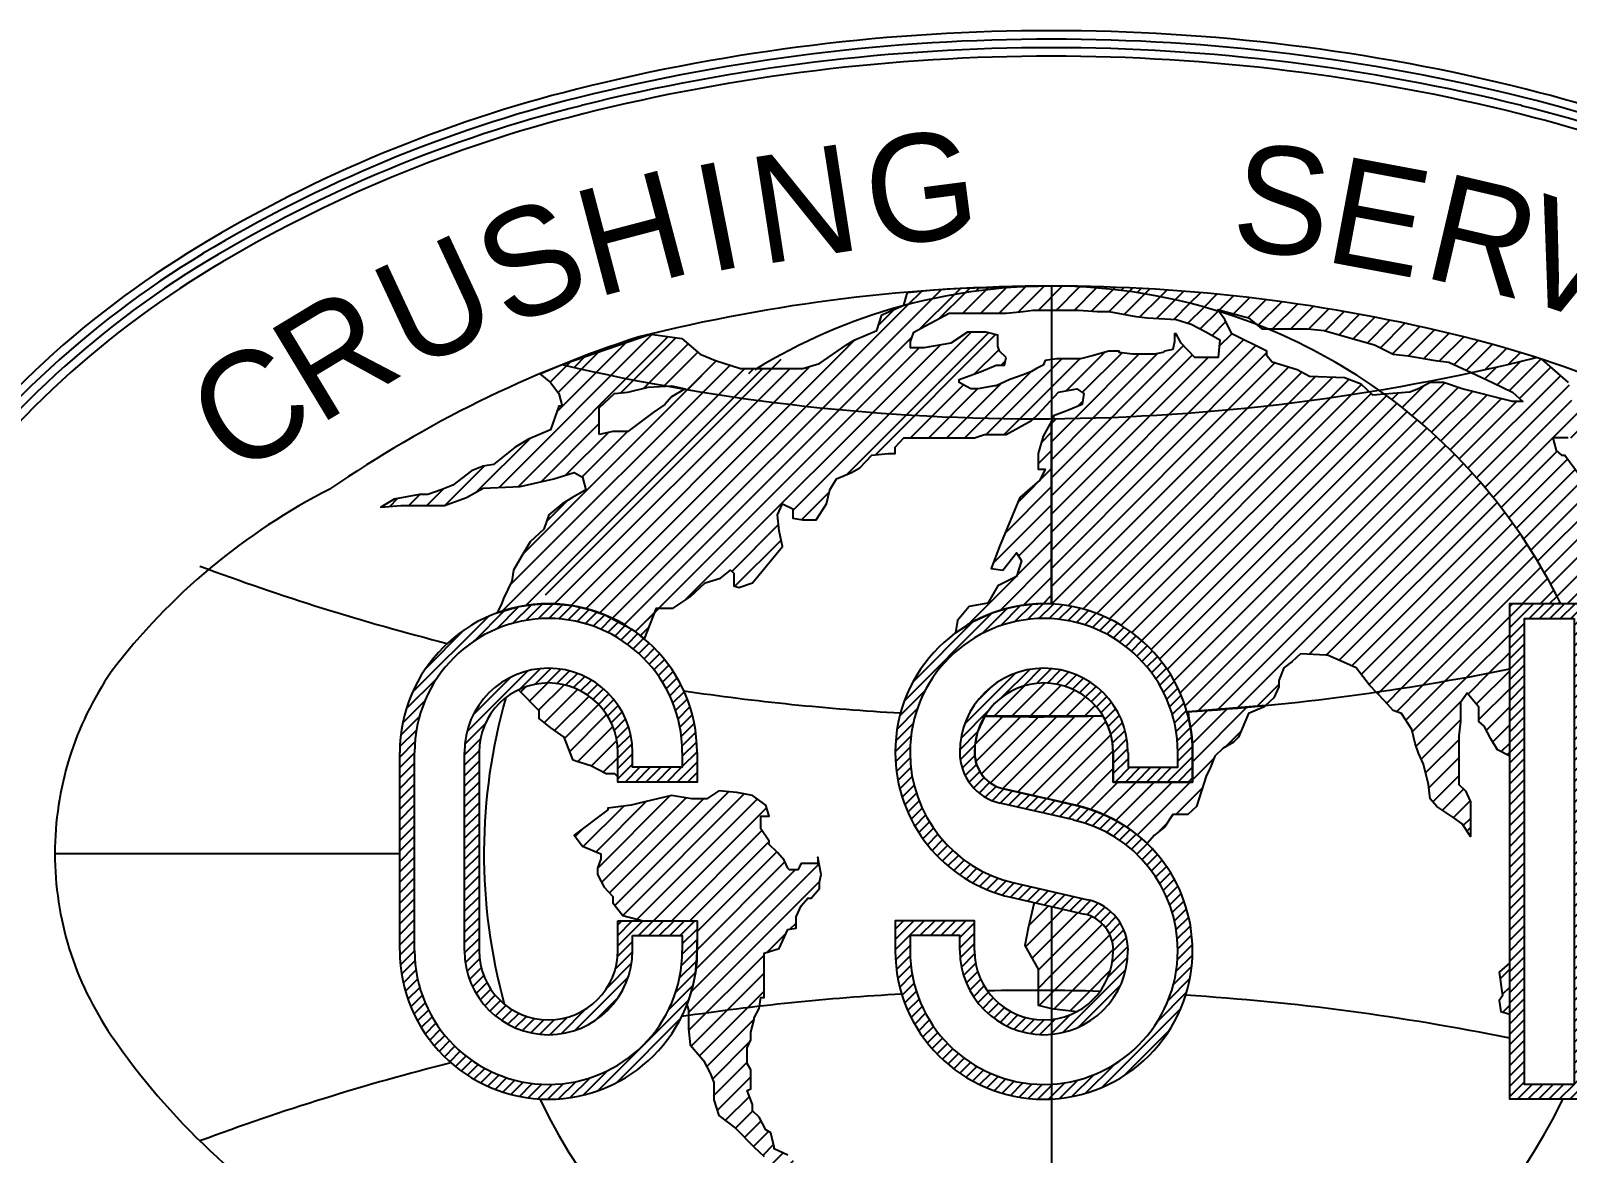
# Model space of a CAD drawing. Extents: x 0 to 841, y 0 to 594.
# Drawn here: x 403.33 to 429.04, y 34.13 to 52.91 of the extents above; entities that cross this region are included whole.
import ezdxf

# ---------------------------------------------------------------- set-up
doc = ezdxf.new("R2010")
doc.units = 0
doc.layers.add('Default', color=7, linetype='Continuous')

# ---------------------------------------------------------------- blocks, each defined once
blk = doc.blocks.new('_X13')
at = {"layer": 'Default'}
for p, q in [((407.829, -150.079), (408.374, -149.533)), ((407.842, -150.418), (408.729, -149.532)), ((407.952, -150.662), (409.084, -149.53)), ((408.128, -150.84), (409.439, -149.529)), ((408.371, -150.951), (409.794, -149.528)), ((408.657, -151.018), (410.149, -149.526)), ((412.038, -149.758), (412.38, -149.417)), ((412.073, -150.077), (412.764, -149.385)), ((412.079, -150.425), (413.149, -149.354)), ((408.945, -151.083), (410.387, -149.641)), ((412.72, -150.137), (413.023, -149.834)), ((409.233, -151.149), (410.484, -149.898)), ((409.521, -151.215), (410.527, -150.209)), ((412.079, -150.778), (412.498, -150.359)), ((409.809, -151.281), (410.529, -150.56)), ((410.085, -151.358), (410.62, -150.822)), ((410.341, -151.455), (410.974, -150.822)), ((410.577, -151.572), (411.328, -150.822)), ((410.797, -151.707), (411.681, -150.822)), ((411, -151.857), (412.035, -150.822)), ((411.754, -151.457), (412.269, -150.942)), ((411.432, -151.778), (411.571, -151.64))]:
    blk.add_line(p, q, dxfattribs=at)
blk = doc.blocks.new('_X12')
at = {"layer": 'Default'}
for p, q in [((408.877, -153.626), (409.262, -153.242)), ((409.318, -153.539), (409.55, -153.307)), ((409.318, -153.892), (409.838, -153.373)), ((409.318, -154.246), (410.111, -153.453)), ((408.815, -154.042), (409.318, -153.539)), ((409.318, -154.599), (410.319, -153.599)), ((408.943, -154.267), (409.318, -153.892)), ((409.374, -154.897), (410.463, -153.808)), ((409.063, -154.501), (409.318, -154.246)), ((409.723, -154.901), (410.529, -154.096)), ((409.063, -154.855), (409.318, -154.599)), ((410.07, -154.908), (410.471, -154.507)), ((409.081, -155.19), (409.318, -154.953)), ((409.318, -154.953), (409.374, -154.897)), ((409.371, -155.253), (409.723, -154.901)), ((409.687, -155.292), (410.07, -154.908))]:
    blk.add_line(p, q, dxfattribs=at)
blk = doc.blocks.new('_X11')
at = {"layer": 'Default'}
for p, q in [((398.947, -149.061), (399.05, -148.957)), ((399.121, -149.24), (399.476, -148.885)), ((399.295, -149.42), (399.794, -148.92)), ((399.405, -149.663), (400.058, -149.011)), ((399.606, -149.816), (400.281, -149.141)), ((399.802, -149.974), (400.469, -149.306)), ((399.899, -150.23), (400.625, -149.504)), ((400.061, -150.421), (400.746, -149.737)), ((400.329, -150.507), (400.824, -150.012)), ((400.561, -150.628), (400.843, -150.346)), ((400.834, -150.709), (400.843, -150.7))]:
    blk.add_line(p, q, dxfattribs=at)
blk = doc.blocks.new('_X10')
at = {"layer": 'Default'}
for p, q in [((400.785, -153.233), (403.007, -151.011)), ((400.942, -153.429), (403.316, -151.055)), ((400.17, -152.08), (400.959, -151.291)), ((400.418, -152.186), (401.401, -151.203)), ((400.449, -152.509), (401.863, -151.094)), ((400.53, -152.781), (402.18, -151.131)), ((400.679, -152.985), (402.516, -151.148)), ((401.222, -153.504), (403.57, -151.155)), ((401.544, -153.534), (403.753, -151.326)), ((400.011, -151.886), (400.193, -151.704)), ((401.898, -153.534), (403.662, -151.77)), ((402.252, -153.534), (403.802, -151.984)), ((402.391, -153.748), (403.955, -152.185)), ((402.273, -154.927), (404.781, -152.419)), ((402.368, -154.478), (404.311, -152.535)), ((402.388, -154.105), (404.112, -152.381)), ((404.418, -152.428), (404.435, -152.412)), ((402.224, -155.329), (404.793, -152.761)), ((403.755, -154.152), (404.134, -153.773)), ((404.21, -153.698), (404.328, -153.579)), ((402.228, -155.68), (403.704, -154.204)), ((402.279, -155.982), (403.704, -154.557)), ((402.442, -156.172), (403.704, -154.911)), ((402.584, -156.384), (403.506, -155.461)), ((402.693, -156.628), (403.428, -155.894)), ((402.717, -156.958), (403.375, -156.3)), ((402.785, -157.244), (403.441, -156.588)), ((402.944, -157.438), (403.416, -156.966)), ((403.146, -157.59), (403.48, -157.256)), ((403.321, -157.769), (403.644, -157.446)), ((403.495, -157.947), (403.79, -157.653)), ((403.677, -158.119), (403.889, -157.908)), ((403.87, -158.28), (404.078, -158.072)), ((404.048, -158.455), (404.281, -158.222))]:
    blk.add_line(p, q, dxfattribs=at)
blk = doc.blocks.new('_X8')
at = {"layer": 'Default'}
for p, q in [((418.089, -154.667), (418.278, -154.479)), ((418.133, -154.977), (418.278, -154.832)), ((418.143, -155.32), (418.278, -155.186))]:
    blk.add_line(p, q, dxfattribs=at)
blk = doc.blocks.new('_X6')
at = {"layer": 'Default'}
for p, q in [((418.033, -143.057), (418.488, -142.601)), ((418.273, -143.17), (418.888, -142.554)), ((417.461, -144.689), (419.269, -142.881)), ((417.551, -142.831), (417.573, -142.809)), ((417.792, -142.944), (418.027, -142.709)), ((418.47, -143.326), (419.08, -142.716)), ((415.974, -143.347), (416.104, -143.217)), ((416.174, -143.501), (416.591, -143.084)), ((416.37, -143.658), (417.008, -143.021)), ((416.562, -143.82), (417.272, -143.11)), ((416.75, -143.986), (417.549, -143.187)), ((416.934, -144.155), (417.832, -143.257)), ((417.629, -144.874), (419.449, -143.055)), ((417.114, -144.329), (418.115, -143.328)), ((417.289, -144.507), (418.413, -143.383)), ((417.793, -145.064), (419.496, -143.361)), ((417.953, -145.258), (419.692, -143.519)), ((419.472, -144.092), (420.027, -143.537)), ((419.826, -144.092), (420.255, -143.663)), ((420.168, -144.104), (420.503, -143.768)), ((420.404, -144.22), (420.74, -143.885)), ((418.109, -145.455), (419.208, -144.356)), ((420.64, -144.338), (420.771, -144.207)), ((418.26, -145.657), (419.41, -144.508)), ((418.408, -145.863), (419.56, -144.711)), ((418.551, -146.073), (419.684, -144.941)), ((418.691, -146.288), (419.831, -145.148)), ((418.825, -146.506), (419.961, -145.37)), ((418.956, -146.729), (420.011, -145.675)), ((419.082, -146.957), (420.011, -146.028)), ((419.204, -147.189), (420.19, -146.203)), ((419.411, -147.335), (420.362, -146.384)), ((419.764, -147.335), (420.438, -146.661)), ((419.828, -147.626), (420.438, -147.015)), ((419.828, -147.979), (420.438, -147.368)), ((420.287, -147.873), (420.407, -147.753)), ((419.912, -148.249), (420.011, -148.149))]:
    blk.add_line(p, q, dxfattribs=at)
blk = doc.blocks.new('_X5')
at = {"layer": 'Default'}
for p, q in [((409.125, -144.186), (409.318, -143.993)), ((409.063, -144.602), (409.318, -144.346)), ((408.663, -145.355), (409.318, -144.7)), ((408.414, -145.958), (409.318, -145.053)), ((408.183, -146.542), (409.318, -145.407)), ((408.675, -146.404), (409.318, -145.76)), ((408.638, -146.794), (409.318, -146.114)), ((408.317, -147.469), (409.318, -146.468)), ((407.671, -147.762), (408.622, -146.81)), ((408.775, -147.365), (409.318, -146.821)), ((409.157, -147.336), (409.318, -147.175))]:
    blk.add_line(p, q, dxfattribs=at)
blk = doc.blocks.new('_X3')
at = {"layer": 'Default'}
for p, q in [((124.3287, 10.5906), (124.4324, 10.6943)), ((124.4047, 10.6312), (124.4797, 10.7063)), ((124.4587, 10.6498), (124.5218, 10.7129)), ((124.5041, 10.6599), (124.5601, 10.7159)), ((124.5444, 10.6649), (124.5956, 10.716)), ((124.5812, 10.6663), (124.6288, 10.7139)), ((124.6151, 10.6649), (124.6601, 10.7098)), ((124.6469, 10.6613), (124.6897, 10.7041)), ((124.6767, 10.6558), (124.7179, 10.6969)), ((124.705, 10.6486), (124.7448, 10.6885)), ((127.8389, 10.7067), (127.8485, 10.7163)), ((127.8389, 10.6713), (127.8839, 10.7163)), ((127.8389, 10.6359), (127.9192, 10.7163)), ((127.9046, 10.6663), (127.9546, 10.7163)), ((127.9399, 10.6663), (127.9899, 10.7163)), ((127.9753, 10.6663), (128.0253, 10.7163)), ((128.0106, 10.6663), (128.0606, 10.7163)), ((128.046, 10.6663), (128.096, 10.7163)), ((128.0577, 10.6426), (128.1077, 10.6926)), ((124.1186, 10.4159), (124.3761, 10.6733)), ((124.1626, 10.4951), (124.2968, 10.6294)), ((124.7317, 10.6401), (124.7705, 10.6788)), ((124.7572, 10.6301), (124.795, 10.668)), ((124.7814, 10.619), (124.8185, 10.6561)), ((124.8045, 10.6067), (124.841, 10.6432)), ((124.8265, 10.5934), (124.8625, 10.6294)), ((127.8389, 10.6006), (127.8889, 10.6506)), ((128.0577, 10.6073), (128.1077, 10.6573)), ((124.8474, 10.5789), (124.8831, 10.6147)), ((124.8673, 10.5635), (124.9028, 10.599)), ((124.8863, 10.5471), (124.9217, 10.5825)), ((127.8389, 10.5652), (127.8889, 10.6152)), ((127.8389, 10.5299), (127.8889, 10.5799)), ((128.0577, 10.5719), (128.1077, 10.6219)), ((128.0577, 10.5365), (128.1077, 10.5865)), ((124.9042, 10.5297), (124.9396, 10.5651)), ((124.9212, 10.5114), (124.9567, 10.5468)), ((124.9373, 10.492), (124.9728, 10.5276)), ((127.8389, 10.4945), (127.8889, 10.5445)), ((128.0577, 10.5012), (128.1077, 10.5512)), ((124.3032, 10.2822), (124.5097, 10.4888)), ((124.483, 10.4267), (124.5525, 10.4962)), ((124.5348, 10.4432), (124.589, 10.4973)), ((124.5744, 10.4474), (124.6214, 10.4944)), ((124.6081, 10.4457), (124.6508, 10.4885)), ((124.6379, 10.4402), (124.6778, 10.4801)), ((124.9523, 10.4717), (124.9881, 10.5075)), ((124.9663, 10.4503), (125.0025, 10.4866)), ((127.8389, 10.4592), (127.8889, 10.5092)), ((127.8389, 10.4238), (127.8889, 10.4738)), ((128.0577, 10.4658), (128.1077, 10.5158)), ((128.0577, 10.4305), (128.1077, 10.4805)), ((124.0977, 10.3596), (124.2014, 10.4632)), ((124.3238, 10.3382), (124.4538, 10.4682)), ((124.6647, 10.4316), (124.7027, 10.4696)), ((124.689, 10.4205), (124.7257, 10.4573)), ((124.7111, 10.4073), (124.747, 10.4432)), ((124.7313, 10.3921), (124.7667, 10.4276)), ((124.9792, 10.4279), (125.0159, 10.4646)), ((124.991, 10.4044), (125.0284, 10.4418)), ((127.8389, 10.3885), (127.8889, 10.4385)), ((128.0577, 10.3951), (128.1077, 10.4451)), ((124.0857, 10.3122), (124.1608, 10.3873)), ((124.7495, 10.375), (124.7849, 10.4104)), ((124.7659, 10.356), (124.8015, 10.3916)), ((124.7803, 10.3351), (124.8165, 10.3712)), ((125.0017, 10.3797), (125.0399, 10.4178)), ((125.0111, 10.3537), (125.0502, 10.3929)), ((127.8389, 10.3531), (127.8889, 10.4031)), ((127.8389, 10.3177), (127.8889, 10.3677)), ((128.0577, 10.3598), (128.1077, 10.4098)), ((128.0577, 10.3244), (128.1077, 10.3744)), ((124.079, 10.2702), (124.1421, 10.3333)), ((124.7927, 10.3121), (124.8298, 10.3493)), ((124.8028, 10.2868), (124.8414, 10.3255)), ((125.0191, 10.3264), (125.0594, 10.3667)), ((125.0256, 10.2975), (125.0674, 10.3393)), ((127.8389, 10.2824), (127.8889, 10.3324)), ((128.0577, 10.2891), (128.1077, 10.3391)), ((124.0761, 10.2319), (124.132, 10.2878)), ((124.2958, 10.2395), (124.3653, 10.309)), ((124.8102, 10.2589), (124.8511, 10.2998)), ((124.8144, 10.2277), (124.8586, 10.2719)), ((125.0304, 10.267), (125.074, 10.3106)), ((125.0332, 10.2344), (125.0791, 10.2803)), ((127.8389, 10.247), (127.8889, 10.297)), ((128.0577, 10.2537), (128.1077, 10.3037)), ((128.0577, 10.2183), (128.1077, 10.2683)), ((124.0757, 10.1961), (124.1271, 10.2475)), ((124.2945, 10.2028), (124.3488, 10.2571)), ((124.2945, 10.1675), (124.3445, 10.2175)), ((124.8149, 10.1929), (124.8634, 10.2414)), ((125.0337, 10.1995), (125.0824, 10.2483)), ((125.0337, 10.1642), (125.0837, 10.2142)), ((127.8389, 10.2117), (127.8889, 10.2617)), ((127.8389, 10.1763), (127.8889, 10.2263)), ((128.0577, 10.183), (128.1077, 10.233)), ((124.0757, 10.1608), (124.1257, 10.2108)), ((124.0757, 10.1254), (124.1257, 10.1754)), ((124.2945, 10.1321), (124.3445, 10.1821)), ((124.8149, 10.1575), (124.8649, 10.2075)), ((124.8149, 10.1222), (124.8649, 10.1722)), ((124.8395, 10.1115), (124.8895, 10.1615)), ((124.8749, 10.1115), (124.9249, 10.1615)), ((124.9103, 10.1115), (124.9603, 10.1615)), ((124.9456, 10.1115), (124.9956, 10.1615)), ((124.981, 10.1115), (125.031, 10.1615)), ((125.0163, 10.1115), (125.0837, 10.1788)), ((127.8389, 10.141), (127.8889, 10.191)), ((128.0577, 10.1476), (128.1077, 10.1976)), ((128.0577, 10.1123), (128.1077, 10.1623)), ((124.0757, 10.0901), (124.1257, 10.1401)), ((124.2945, 10.0967), (124.3445, 10.1467)), ((124.2945, 10.0614), (124.3445, 10.1114)), ((125.0517, 10.1115), (125.0837, 10.1435)), ((127.8389, 10.1056), (127.8889, 10.1556)), ((127.8389, 10.0703), (127.8889, 10.1203)), ((128.0577, 10.0769), (128.1077, 10.1269)), ((124.0757, 10.0547), (124.1257, 10.1047)), ((124.0757, 10.0194), (124.1257, 10.0694)), ((124.2945, 10.026), (124.3445, 10.076)), ((127.8389, 10.0349), (127.8889, 10.0849)), ((128.0577, 10.0416), (128.1077, 10.0916)), ((128.0577, 10.0062), (128.1077, 10.0562)), ((124.0757, 9.984), (124.1257, 10.034)), ((124.2945, 9.9907), (124.3445, 10.0407)), ((124.2945, 9.9553), (124.3445, 10.0053)), ((127.8389, 9.9995), (127.8889, 10.0495)), ((127.8389, 9.9642), (127.8889, 10.0142)), ((128.0577, 9.9709), (128.1077, 10.0209)), ((124.0757, 9.9487), (124.1257, 9.9987)), ((124.0757, 9.9133), (124.1257, 9.9633)), ((124.2945, 9.92), (124.3445, 9.97)), ((127.8389, 9.9288), (127.8889, 9.9788)), ((128.0577, 9.9355), (128.1077, 9.9855)), ((124.0757, 9.8779), (124.1257, 9.9279)), ((124.2945, 9.8846), (124.3445, 9.9346)), ((124.2945, 9.8493), (124.3445, 9.8993)), ((127.8389, 9.8935), (127.8889, 9.9435)), ((127.8389, 9.8581), (127.8889, 9.9081)), ((128.0577, 9.9001), (128.1077, 9.9501)), ((128.0577, 9.8648), (128.1077, 9.9148)), ((124.0757, 9.8426), (124.1257, 9.8926)), ((124.0757, 9.8072), (124.1257, 9.8572)), ((124.2945, 9.8139), (124.3445, 9.8639)), ((127.8389, 9.8228), (127.8889, 9.8728)), ((128.0577, 9.8294), (128.1077, 9.8794)), ((124.0757, 9.7719), (124.1257, 9.8219)), ((124.2945, 9.7785), (124.3445, 9.8285)), ((127.8389, 9.7874), (127.8889, 9.8374)), ((127.8389, 9.7521), (127.8889, 9.8021)), ((128.0577, 9.7941), (128.1077, 9.8441)), ((128.0577, 9.7587), (128.1077, 9.8087)), ((124.0757, 9.7365), (124.1257, 9.7865)), ((124.0757, 9.7012), (124.1257, 9.7512)), ((124.2945, 9.7432), (124.3445, 9.7932)), ((124.2945, 9.7078), (124.3445, 9.7578)), ((127.8389, 9.7167), (127.8889, 9.7667)), ((128.0577, 9.7234), (128.1077, 9.7734)), ((124.0757, 9.6658), (124.1257, 9.7158)), ((124.2945, 9.6725), (124.3445, 9.7225)), ((127.8389, 9.6813), (127.8889, 9.7313)), ((127.8389, 9.646), (127.8889, 9.696)), ((128.0577, 9.688), (128.1077, 9.738)), ((128.0577, 9.6527), (128.1077, 9.7027)), ((124.0757, 9.6305), (124.1257, 9.6805)), ((124.0757, 9.5951), (124.1257, 9.6451)), ((124.2945, 9.6371), (124.3445, 9.6871)), ((124.2945, 9.6018), (124.3445, 9.6518)), ((124.8149, 9.5565), (124.8995, 9.6411)), ((124.8149, 9.5918), (124.8641, 9.6411)), ((124.8149, 9.6272), (124.8288, 9.6411)), ((124.8848, 9.5911), (124.9348, 9.6411)), ((124.9202, 9.5911), (124.9702, 9.6411)), ((124.9555, 9.5911), (125.0055, 9.6411)), ((124.9909, 9.5911), (125.0409, 9.6411)), ((125.0263, 9.5911), (125.0763, 9.6411)), ((127.8389, 9.6106), (127.8889, 9.6606)), ((128.0577, 9.6173), (128.1077, 9.6673)), ((124.0757, 9.5597), (124.1257, 9.6097)), ((124.2945, 9.5664), (124.3445, 9.6164)), ((125.0337, 9.5632), (125.0837, 9.6132)), ((127.8389, 9.5753), (127.8889, 9.6253)), ((127.8389, 9.5399), (127.8889, 9.5899)), ((128.0577, 9.5819), (128.1077, 9.6319)), ((128.0577, 9.5466), (128.1077, 9.5966)), ((124.0759, 9.5246), (124.1257, 9.5744)), ((124.0781, 9.4914), (124.1257, 9.539)), ((124.2946, 9.5312), (124.3445, 9.5811)), ((124.2975, 9.4987), (124.3445, 9.5457)), ((124.8063, 9.4771), (124.8649, 9.5357)), ((124.814, 9.5203), (124.8649, 9.5711)), ((125.0309, 9.4896), (125.0837, 9.5424)), ((125.0335, 9.5276), (125.0837, 9.5778)), ((127.8389, 9.5046), (127.8889, 9.5546)), ((128.0577, 9.5112), (128.1077, 9.5612)), ((124.0821, 9.4601), (124.1271, 9.505)), ((124.3035, 9.4693), (124.3462, 9.512)), ((124.3118, 9.4423), (124.3518, 9.4823)), ((124.7775, 9.413), (124.8616, 9.4971)), ((125.0241, 9.4475), (125.0825, 9.5059)), ((127.8389, 9.4692), (127.8889, 9.5192)), ((127.8389, 9.4339), (127.8889, 9.4839)), ((128.0577, 9.4759), (128.1077, 9.5259)), ((128.0577, 9.4405), (128.1077, 9.4905)), ((124.0878, 9.4304), (124.1307, 9.4733)), ((124.095, 9.4022), (124.1361, 9.4434)), ((124.3223, 9.4174), (124.3603, 9.4555)), ((124.3346, 9.3944), (124.3713, 9.4311)), ((124.6694, 9.2695), (124.8504, 9.4506)), ((125.0112, 9.3993), (125.0782, 9.4663)), ((127.8389, 9.3985), (127.8889, 9.4485)), ((128.0577, 9.4052), (128.1077, 9.4552)), ((124.1034, 9.3754), (124.1433, 9.4152)), ((124.1131, 9.3497), (124.1518, 9.3884)), ((124.3486, 9.3731), (124.3845, 9.409)), ((124.3643, 9.3534), (124.3997, 9.3888)), ((124.7387, 9.3035), (124.8165, 9.3813)), ((124.987, 9.3396), (125.0697, 9.4224)), ((127.8389, 9.3631), (127.8889, 9.4131)), ((127.8389, 9.3278), (127.8889, 9.3778)), ((128.0577, 9.3698), (128.1077, 9.4198)), ((128.0577, 9.3345), (128.1077, 9.3845)), ((124.1239, 9.3251), (124.1617, 9.363)), ((124.1358, 9.3016), (124.1729, 9.3387)), ((124.3815, 9.3352), (124.4168, 9.3706)), ((124.4002, 9.3186), (124.4358, 9.3542)), ((124.4206, 9.3036), (124.4567, 9.3398)), ((124.4425, 9.2902), (124.4797, 9.3274)), ((124.6228, 9.2584), (124.7069, 9.3425)), ((124.7478, 9.0651), (125.0548, 9.3722)), ((127.8389, 9.2924), (127.8889, 9.3424)), ((128.0577, 9.2991), (128.1077, 9.3491)), ((124.1486, 9.2791), (124.1851, 9.3157)), ((124.1624, 9.2576), (124.1985, 9.2937)), ((124.4663, 9.2786), (124.505, 9.3173)), ((124.492, 9.2689), (124.5328, 9.3098)), ((124.5198, 9.2614), (124.564, 9.3056)), ((124.5503, 9.2566), (124.5997, 9.3059)), ((124.5842, 9.2551), (124.6428, 9.3137)), ((124.81, 9.092), (125.028, 9.31)), ((127.8389, 9.2571), (127.8889, 9.3071)), ((128.0577, 9.2638), (128.1077, 9.3138)), ((128.0577, 9.2284), (128.1077, 9.2784)), ((124.1772, 9.237), (124.2129, 9.2727)), ((124.1928, 9.2173), (124.2283, 9.2528)), ((124.2093, 9.1984), (124.2447, 9.2338)), ((127.8389, 9.2217), (127.8889, 9.2717)), ((127.8389, 9.1864), (127.8889, 9.2364)), ((128.0577, 9.193), (128.1077, 9.243)), ((124.2268, 9.1805), (124.2621, 9.2158)), ((124.245, 9.1634), (124.2805, 9.1988)), ((124.2642, 9.1472), (124.2998, 9.1828)), ((127.8389, 9.151), (127.8889, 9.201)), ((128.0577, 9.1577), (128.1077, 9.2077)), ((128.0577, 9.1223), (128.1077, 9.1723)), ((124.2843, 9.1319), (124.3201, 9.1678)), ((124.3052, 9.1175), (124.3415, 9.1538)), ((124.3272, 9.1041), (124.3639, 9.1408)), ((124.35, 9.0916), (124.3874, 9.129)), ((124.3739, 9.0802), (124.4121, 9.1183)), ((124.6976, 9.0502), (124.7803, 9.133)), ((127.8389, 9.1157), (127.8889, 9.1657)), ((127.8389, 9.0803), (127.8889, 9.1303)), ((128.0577, 9.087), (128.1077, 9.137)), ((124.3989, 9.0698), (124.438, 9.1089)), ((124.4251, 9.0606), (124.4654, 9.1009)), ((124.4524, 9.0526), (124.4942, 9.0944)), ((124.4812, 9.046), (124.5248, 9.0896)), ((124.5115, 9.0409), (124.5574, 9.0868)), ((124.5435, 9.0376), (124.5923, 9.0864)), ((124.5775, 9.0363), (124.6304, 9.0891)), ((124.614, 9.0374), (124.6725, 9.0958)), ((124.6537, 9.0417), (124.7207, 9.1087)), ((127.8389, 9.045), (127.8889, 9.095)), ((127.8656, 9.0363), (127.9156, 9.0863)), ((127.9009, 9.0363), (127.9509, 9.0863)), ((127.9363, 9.0363), (127.9863, 9.0863)), ((127.9716, 9.0363), (128.0216, 9.0863)), ((128.007, 9.0363), (128.057, 9.0863)), ((128.0423, 9.0363), (128.1077, 9.1016)), ((128.0777, 9.0363), (128.1077, 9.0663))]:
    blk.add_line(p, q, dxfattribs=at)
blk = doc.blocks.new('_X4')
at = {"layer": 'Default'}
for p, q in [((125.787, 10.3872), (126.0848, 10.6849)), ((126.0503, 10.6151), (126.1361, 10.7009)), ((126.1122, 10.6416), (126.1806, 10.71)), ((126.1614, 10.6555), (126.2207, 10.7148)), ((126.2041, 10.6629), (126.2575, 10.7163)), ((126.2426, 10.6659), (126.2918, 10.7152)), ((126.2779, 10.6659), (126.3241, 10.7121)), ((126.3107, 10.6634), (126.3546, 10.7073)), ((126.3415, 10.6588), (126.3835, 10.7008)), ((126.3706, 10.6525), (126.411, 10.693)), ((126.3981, 10.6447), (126.4373, 10.6839)), ((125.8162, 10.4517), (126.0202, 10.6557)), ((126.4242, 10.6354), (126.4624, 10.6737)), ((126.449, 10.6249), (126.4865, 10.6624)), ((126.4727, 10.6132), (126.5095, 10.65)), ((126.4952, 10.6004), (126.5315, 10.6367)), ((126.5167, 10.5865), (126.5526, 10.6224)), ((126.5371, 10.5716), (126.5728, 10.6072)), ((126.5566, 10.5557), (126.592, 10.5912)), ((126.5751, 10.5388), (126.6104, 10.5742)), ((126.5926, 10.521), (126.6279, 10.5564)), ((126.6091, 10.5022), (126.6446, 10.5377)), ((125.9912, 10.3086), (126.1634, 10.4807)), ((126.1181, 10.4001), (126.2114, 10.4933)), ((126.1904, 10.437), (126.2507, 10.4973)), ((126.2349, 10.4462), (126.2851, 10.4963)), ((126.2713, 10.4472), (126.316, 10.4919)), ((126.3029, 10.4435), (126.3441, 10.4847)), ((126.3312, 10.4364), (126.3701, 10.4753)), ((126.6246, 10.4823), (126.6603, 10.518)), ((126.6392, 10.4615), (126.6752, 10.4975)), ((126.6526, 10.4396), (126.6891, 10.4761)), ((125.7711, 10.3359), (125.8569, 10.4217)), ((126.0342, 10.3869), (126.0851, 10.4378)), ((126.3567, 10.4265), (126.394, 10.4639)), ((126.3799, 10.4144), (126.4162, 10.4507)), ((126.4011, 10.4002), (126.4367, 10.4359)), ((126.4203, 10.3841), (126.4557, 10.4195)), ((126.6651, 10.4167), (126.7021, 10.4537)), ((126.6763, 10.3926), (126.7141, 10.4304)), ((126.4376, 10.3661), (126.4731, 10.4015)), ((126.4531, 10.3461), (126.4889, 10.382)), ((126.6864, 10.3673), (126.725, 10.4059)), ((126.6951, 10.3407), (126.7348, 10.3804)), ((125.7619, 10.2914), (125.8303, 10.3598)), ((125.9786, 10.2606), (126.0719, 10.3538)), ((126.4665, 10.3242), (126.5031, 10.3608)), ((126.4778, 10.3002), (126.5157, 10.338)), ((126.7024, 10.3127), (126.7434, 10.3537)), ((126.7081, 10.283), (126.7508, 10.3256)), ((125.7557, 10.2144), (125.8091, 10.2679)), ((125.7572, 10.2513), (125.8165, 10.3106)), ((125.9746, 10.2213), (126.0349, 10.2815)), ((126.4867, 10.2737), (126.5264, 10.3134)), ((126.4927, 10.2443), (126.535, 10.2867)), ((126.712, 10.2515), (126.7567, 10.2962)), ((126.7137, 10.2178), (126.7609, 10.2651)), ((125.7567, 10.1801), (125.806, 10.2294)), ((125.9761, 10.1874), (126.0258, 10.2371)), ((126.4949, 10.2112), (126.5413, 10.2576)), ((126.4949, 10.1758), (126.5446, 10.2255)), ((126.7137, 10.1825), (126.7633, 10.2321)), ((125.7598, 10.1479), (125.8061, 10.1941)), ((125.7647, 10.1174), (125.8086, 10.1613)), ((125.9826, 10.1585), (126.0249, 10.2008)), ((125.9927, 10.1333), (126.0309, 10.1715)), ((126.4949, 10.1405), (126.5449, 10.1905)), ((126.5012, 10.1115), (126.5512, 10.1615)), ((126.5366, 10.1115), (126.5866, 10.1615)), ((126.572, 10.1115), (126.622, 10.1615)), ((126.6073, 10.1115), (126.6573, 10.1615)), ((126.6427, 10.1115), (126.6927, 10.1615)), ((126.678, 10.1115), (126.7637, 10.1971)), ((126.7134, 10.1115), (126.7637, 10.1618)), ((125.7711, 10.0885), (125.8131, 10.1305)), ((126.0058, 10.111), (126.042, 10.1472)), ((126.0216, 10.0915), (126.057, 10.1268)), ((126.0399, 10.0744), (126.0756, 10.11)), ((126.7487, 10.1115), (126.7637, 10.1264)), ((125.779, 10.0609), (125.8194, 10.1014)), ((125.788, 10.0346), (125.8273, 10.0739)), ((126.0608, 10.0599), (126.0978, 10.0969)), ((126.0844, 10.0482), (126.1243, 10.0881)), ((126.1113, 10.0398), (126.1531, 10.0815)), ((126.1401, 10.0332), (126.1819, 10.075)), ((126.1689, 10.0266), (126.2107, 10.0684)), ((126.1977, 10.0201), (126.2395, 10.0618)), ((126.2265, 10.0135), (126.2683, 10.0553)), ((125.7983, 10.0095), (125.8365, 10.0478)), ((125.8096, 9.9855), (125.847, 10.023)), ((126.2553, 10.0069), (126.297, 10.0487)), ((126.2841, 10.0004), (126.3258, 10.0421)), ((126.3129, 9.9938), (126.3546, 10.0356)), ((126.3417, 9.9872), (126.3833, 10.0289)), ((126.3704, 9.9806), (126.4108, 10.0211)), ((126.3979, 9.9727), (126.4371, 10.012)), ((125.8219, 9.9625), (125.8587, 9.9993)), ((125.8353, 9.9405), (125.8716, 9.9768)), ((125.8495, 9.9194), (125.8854, 9.9553)), ((126.424, 9.9635), (126.4623, 10.0018)), ((126.4488, 9.953), (126.4863, 9.9905)), ((126.4725, 9.9413), (126.5093, 9.9781)), ((126.4951, 9.9285), (126.5313, 9.9648)), ((126.5165, 9.9146), (126.5524, 9.9505)), ((125.8647, 9.8992), (125.9003, 9.9348)), ((125.8808, 9.8799), (125.9162, 9.9154)), ((126.537, 9.8997), (126.5726, 9.9354)), ((126.5565, 9.8838), (126.5919, 9.9193)), ((126.5749, 9.867), (126.6103, 9.9023)), ((125.8978, 9.8615), (125.9331, 9.8969)), ((125.9156, 9.844), (125.951, 9.8794)), ((125.9343, 9.8274), (125.9698, 9.8629)), ((125.9539, 9.8116), (125.9896, 9.8473)), ((126.5924, 9.8491), (126.6278, 9.8845)), ((126.609, 9.8303), (126.6445, 9.8658)), ((125.9744, 9.7968), (126.0104, 9.8328)), ((125.9958, 9.7828), (126.0323, 9.8193)), ((126.0182, 9.7699), (126.0553, 9.8069)), ((126.0416, 9.7579), (126.0793, 9.7956)), ((126.6245, 9.8105), (126.6602, 9.8462)), ((126.6391, 9.7897), (126.6751, 9.8257)), ((126.6526, 9.7678), (126.689, 9.8043)), ((126.066, 9.747), (126.1046, 9.7856)), ((126.0916, 9.7371), (126.1312, 9.7768)), ((126.1183, 9.7285), (126.1593, 9.7695)), ((126.1463, 9.7212), (126.1881, 9.7629)), ((126.1751, 9.7146), (126.2169, 9.7564)), ((126.2039, 9.7081), (126.2457, 9.7498)), ((126.2327, 9.7015), (126.2744, 9.7433)), ((126.665, 9.7449), (126.702, 9.7819)), ((126.6763, 9.7208), (126.714, 9.7585)), ((126.2615, 9.6949), (126.3032, 9.7367)), ((126.2903, 9.6884), (126.332, 9.7301)), ((126.3191, 9.6818), (126.3608, 9.7236)), ((126.3478, 9.6752), (126.3896, 9.717)), ((126.3766, 9.6687), (126.4181, 9.7102)), ((126.4052, 9.6619), (126.4438, 9.7005)), ((126.6863, 9.6955), (126.7249, 9.7341)), ((126.6951, 9.6689), (126.7348, 9.7086)), ((125.7557, 9.5427), (125.8541, 9.6411)), ((125.7557, 9.578), (125.8187, 9.6411)), ((125.7557, 9.6134), (125.7834, 9.6411)), ((125.8394, 9.5911), (125.8894, 9.6411)), ((125.8748, 9.5911), (125.9248, 9.6411)), ((125.9101, 9.5911), (125.9601, 9.6411)), ((125.9455, 9.5911), (125.9955, 9.6411)), ((126.4301, 9.6514), (126.4664, 9.6877)), ((126.4509, 9.6369), (126.4863, 9.6723)), ((126.4682, 9.6188), (126.5037, 9.6543)), ((126.7024, 9.6409), (126.7434, 9.6819)), ((126.7081, 9.6112), (126.7507, 9.6538)), ((125.9745, 9.5847), (126.0245, 9.6347)), ((125.9745, 9.5494), (126.0245, 9.5994)), ((126.4818, 9.5971), (126.5186, 9.6338)), ((126.4913, 9.5712), (126.5307, 9.6106)), ((126.712, 9.5797), (126.7566, 9.6244)), ((126.7137, 9.5461), (126.7609, 9.5933)), ((125.7567, 9.5083), (125.8057, 9.5573)), ((125.9756, 9.5151), (126.0245, 9.564)), ((126.4915, 9.5007), (126.5445, 9.5536)), ((126.4949, 9.5394), (126.5396, 9.5841)), ((126.7127, 9.5097), (126.7633, 9.5603)), ((125.7598, 9.4761), (125.806, 9.5223)), ((125.7647, 9.4456), (125.8085, 9.4895)), ((125.9801, 9.4842), (126.0248, 9.5289)), ((125.9872, 9.456), (126.0285, 9.4973)), ((126.4774, 9.4512), (126.544, 9.5178)), ((126.6989, 9.4252), (126.7609, 9.4872)), ((126.7082, 9.4699), (126.7635, 9.5252)), ((125.7711, 9.4167), (125.8131, 9.4587)), ((125.7789, 9.3891), (125.8194, 9.4296)), ((125.9966, 9.4301), (126.0355, 9.469)), ((126.008, 9.4061), (126.0453, 9.4434)), ((126.3239, 9.2624), (126.5376, 9.476)), ((126.6816, 9.3726), (126.7547, 9.4457)), ((125.788, 9.3628), (125.8272, 9.4021)), ((126.0212, 9.3839), (126.0575, 9.4202)), ((126.036, 9.3634), (126.0716, 9.399)), ((126.0524, 9.3444), (126.0878, 9.3798)), ((126.3774, 9.2805), (126.5195, 9.4226)), ((126.6458, 9.3014), (126.7435, 9.3992)), ((125.7982, 9.3377), (125.8365, 9.376)), ((125.8095, 9.3137), (125.847, 9.3511)), ((125.8218, 9.2907), (125.8587, 9.3275)), ((126.0703, 9.327), (126.1058, 9.3624)), ((126.0898, 9.3112), (126.1257, 9.347)), ((126.111, 9.2969), (126.1476, 9.3335)), ((126.4557, 9.0759), (126.724, 9.3443)), ((125.8352, 9.2686), (125.8715, 9.3049)), ((125.8494, 9.2475), (125.8853, 9.2834)), ((126.1338, 9.2844), (126.1716, 9.3222)), ((126.1584, 9.2737), (126.198, 9.3133)), ((126.1851, 9.265), (126.2274, 9.3073)), ((126.2142, 9.2587), (126.2605, 9.3051)), ((126.2462, 9.2554), (126.2992, 9.3084)), ((126.2821, 9.256), (126.3488, 9.3226)), ((125.8646, 9.2273), (125.9002, 9.263)), ((125.8807, 9.2081), (125.9161, 9.2435)), ((125.8976, 9.1897), (125.933, 9.225)), ((126.5299, 9.1148), (126.6851, 9.27)), ((125.9155, 9.1721), (125.9508, 9.2075)), ((125.9342, 9.1555), (125.9697, 9.191)), ((125.9538, 9.1397), (125.9895, 9.1754)), ((125.9743, 9.1249), (126.0103, 9.1609)), ((125.9957, 9.1109), (126.0322, 9.1474)), ((126.0181, 9.098), (126.0551, 9.135)), ((126.0414, 9.086), (126.0792, 9.1237)), ((126.3542, 9.0452), (126.4274, 9.1184)), ((126.4008, 9.0564), (126.4986, 9.1542)), ((126.0659, 9.075), (126.1045, 9.1136)), ((126.0914, 9.0652), (126.1311, 9.1049)), ((126.1181, 9.0566), (126.1591, 9.0976)), ((126.1461, 9.0492), (126.1887, 9.0919)), ((126.1756, 9.0433), (126.2202, 9.088)), ((126.2067, 9.0391), (126.2539, 9.0863)), ((126.2396, 9.0367), (126.2903, 9.0873)), ((126.2748, 9.0365), (126.3301, 9.0918)), ((126.3127, 9.0391), (126.3748, 9.1011))]:
    blk.add_line(p, q, dxfattribs=at)

msp = doc.modelspace()

# ---------------------------------------------------------------- linework, layer by layer
at = {"layer": 'Default'}
for p, q in [((418.787, 48.498), (418.886, 48.597)), ((418.968, 48.528), (419.045, 48.605)), ((419.145, 48.553), (419.204, 48.612)), ((419.23, 48.185), (419.653, 48.608)), ((419.318, 48.575), (419.361, 48.619)), ((419.487, 48.593), (419.518, 48.624)), ((419.533, 48.185), (419.976, 48.628)), ((419.653, 48.608), (419.674, 48.628)), ((419.816, 48.619), (419.829, 48.632)), ((419.854, 48.204), (420.288, 48.637)), ((419.976, 48.628), (419.983, 48.635)), ((420.133, 48.634), (420.136, 48.637)), ((420.191, 48.238), (420.589, 48.636)), ((420.409, 48.638), (420.409, 43.322)), ((420.494, 48.238), (420.882, 48.626)), ((420.737, 48.632), (420.74, 48.636)), ((420.796, 48.238), (421.166, 48.608)), ((420.882, 48.626), (420.89, 48.634)), ((421.025, 48.618), (421.038, 48.631)), ((421.166, 48.608), (421.186, 48.627)), ((421.305, 48.595), (421.333, 48.623)), ((421.443, 48.581), (421.479, 48.618)), ((421.578, 48.566), (421.624, 48.612)), ((421.712, 48.548), (421.769, 48.605)), ((421.844, 48.529), (421.913, 48.598)), ((413.067, 43.081), (418.412, 48.425)), ((417.939, 48.317), (418, 48.536)), ((418.015, 48.331), (418.239, 48.555)), ((418.215, 47.926), (418.787, 48.498)), ((418.412, 48.425), (418.564, 48.578)), ((418.54, 48.1), (418.968, 48.528)), ((418.928, 48.185), (419.318, 48.575)), ((421.081, 48.219), (421.443, 48.581)), ((421.375, 48.211), (421.712, 48.548)), ((421.632, 48.166), (421.974, 48.508)), ((421.892, 48.123), (422.23, 48.461)), ((421.974, 48.508), (422.057, 48.59)), ((422.169, 48.098), (422.481, 48.409)), ((422.23, 48.461), (422.341, 48.572)), ((422.456, 48.082), (422.725, 48.351)), ((422.481, 48.409), (422.623, 48.552)), ((422.725, 48.351), (422.903, 48.528)), ((422.964, 48.287), (423.18, 48.503)), ((423.217, 48.237), (423.454, 48.475)), ((423.456, 48.173), (423.726, 48.444)), ((423.694, 48.109), (423.996, 48.411)), ((423.871, 47.984), (424.263, 48.376)), ((424.111, 47.921), (424.528, 48.338)), ((412.854, 43.171), (418.015, 48.331)), ((417.488, 47.895), (417.573, 48.159)), ((417.517, 47.985), (417.806, 48.274)), ((417.573, 48.159), (417.939, 48.317)), ((420.494, 48.238), (420.511, 48.256)), ((422.695, 48.018), (422.964, 48.287)), ((422.901, 47.922), (423.204, 48.224)), ((423.198, 48.219), (423.204, 48.224)), ((424.414, 47.921), (424.791, 48.299)), ((424.714, 47.919), (425.052, 48.257)), ((424.989, 47.891), (425.311, 48.213)), ((425.223, 47.823), (425.567, 48.167)), ((425.46, 47.756), (425.822, 48.119)), ((411.169, 45.268), (413.732, 47.832)), ((413.7, 47.836), (414.224, 47.763)), ((416.081, 44.885), (419.065, 47.868)), ((416.987, 45.488), (419.357, 47.858)), ((417.123, 47.737), (417.488, 47.895)), ((417.468, 45.817), (419.477, 47.826)), ((422.47, 47.793), (422.505, 47.828)), ((423.097, 47.814), (423.329, 48.047)), ((423.219, 47.635), (423.427, 47.842)), ((425.697, 47.691), (426.074, 48.068)), ((425.916, 47.608), (426.325, 48.016)), ((426.116, 47.505), (426.574, 47.962)), ((426.386, 47.472), (426.82, 47.907)), ((426.643, 47.427), (427.065, 47.849)), ((411.485, 45.282), (413.998, 47.794)), ((412.138, 46.54), (413.293, 47.695)), ((412.545, 47.25), (412.864, 47.569)), ((412.622, 43.241), (417.111, 47.73)), ((413.207, 46.852), (414.131, 47.776)), ((413.264, 42.976), (418.08, 47.791)), ((413.447, 42.856), (418.196, 47.605)), ((413.585, 46.927), (414.33, 47.673)), ((414.224, 47.763), (414.534, 47.499)), ((414.267, 43.373), (418.546, 47.652)), ((416.532, 47.341), (416.982, 47.657)), ((416.982, 47.657), (417.123, 47.737)), ((419.122, 47.169), (419.533, 47.58)), ((420.409, 44.521), (423.63, 47.742)), ((420.409, 44.219), (423.833, 47.643)), ((420.409, 45.429), (422.622, 47.642)), ((426.904, 47.385), (427.308, 47.789)), ((427.147, 47.325), (427.549, 47.727)), ((427.353, 47.229), (427.787, 47.663)), ((427.668, 47.241), (428.023, 47.596)), ((411.348, 43.632), (415.033, 47.317)), ((411.571, 44.157), (414.803, 47.389)), ((411.945, 43.473), (415.886, 47.413)), ((412.022, 47.03), (412.367, 47.374)), ((412.155, 46.859), (412.83, 47.535)), ((412.298, 47.306), (412.379, 47.386)), ((412.422, 47.278), (412.624, 47.48)), ((413.923, 46.963), (414.493, 47.533)), ((414.318, 46.904), (414.803, 47.389)), ((414.534, 47.499), (414.787, 47.394)), ((414.787, 47.394), (415.209, 47.262)), ((416.25, 47.262), (416.532, 47.341)), ((419.318, 46.154), (420.584, 47.42)), ((419.57, 47.315), (419.643, 47.387)), ((419.57, 47.315), (419.643, 47.387)), ((419.62, 46.154), (420.886, 47.42)), ((420.409, 43.916), (424.017, 47.525)), ((420.409, 45.127), (422.769, 47.487)), ((420.409, 44.824), (423.031, 47.446)), ((420.409, 43.614), (424.148, 47.353)), ((420.657, 46.888), (421.301, 47.532)), ((420.799, 46.425), (421.873, 47.499)), ((420.927, 46.856), (421.591, 47.52)), ((421.109, 46.432), (422.186, 47.509)), ((428.06, 47.33), (428.256, 47.526)), ((428.457, 47.425), (428.486, 47.454)), ((411.213, 43.194), (415.281, 47.262)), ((411.615, 43.293), (415.583, 47.262)), ((411.854, 47.164), (411.868, 47.178)), ((412.097, 43.321), (416.037, 47.262)), ((412.373, 43.295), (416.375, 47.297)), ((415.209, 47.262), (415.603, 47.262)), ((415.345, 47.175), (415.432, 47.262)), ((415.603, 47.262), (415.912, 47.262)), ((415.912, 47.262), (416.25, 47.262)), ((418.962, 46.101), (420.066, 47.205)), ((420.419, 43.321), (424.379, 47.281)), ((420.692, 43.291), (424.598, 47.197)), ((420.94, 43.237), (424.827, 47.124)), ((421.168, 43.162), (425.118, 47.112)), ((421.379, 43.071), (425.385, 47.076)), ((418.054, 46.101), (418.939, 46.986)), ((418.357, 46.101), (419.175, 46.919)), ((418.66, 46.101), (419.569, 47.01)), ((421.575, 42.964), (425.601, 46.99)), ((421.756, 42.843), (425.758, 46.844)), ((421.924, 42.708), (426.019, 46.803)), ((420.847, 46.624), (420.93, 46.707)), ((422.079, 42.56), (426.192, 46.673)), ((422.22, 42.399), (426.362, 46.54)), ((411.871, 45.365), (412.845, 46.339)), ((420.409, 45.732), (421.109, 46.432)), ((420.409, 46.035), (420.799, 46.425)), ((420.409, 46.337), (420.492, 46.42)), ((422.349, 42.225), (426.528, 46.403)), ((410.793, 45.195), (411.68, 46.082)), ((412.287, 45.478), (412.998, 46.19)), ((412.557, 45.446), (413.318, 46.207)), ((422.464, 42.037), (426.69, 46.263)), ((422.563, 41.834), (426.849, 46.12)), ((417.791, 45.837), (417.798, 45.845)), ((422.647, 41.615), (427.005, 45.973)), ((422.862, 41.527), (427.157, 45.822)), ((410.266, 44.971), (410.925, 45.63)), ((423.189, 41.551), (427.306, 45.668)), ((423.518, 41.578), (427.451, 45.511)), ((424.721, 42.479), (427.593, 45.351)), ((409.34, 44.953), (409.471, 45.084)), ((409.657, 44.967), (409.842, 45.152)), ((409.96, 44.967), (410.239, 45.247)), ((411.962, 44.699), (412.306, 45.043)), ((416.232, 44.732), (416.691, 45.192)), ((425.006, 42.461), (427.732, 45.187)), ((425.225, 42.377), (427.867, 45.019)), ((425.435, 42.285), (427.998, 44.848)), ((415.062, 43.865), (415.845, 44.648)), ((425.594, 42.141), (428.127, 44.673)), ((425.726, 41.97), (428.251, 44.495)), ((415.115, 43.616), (415.889, 44.39)), ((425.913, 41.855), (428.372, 44.314)), ((426.27, 41.909), (428.489, 44.128)), ((426.63, 41.967), (428.603, 43.939)), ((428.291, 43.325), (428.713, 43.746)), ((428.594, 43.325), (428.819, 43.55)), ((428.745, 43.325), (428.87, 43.45)), ((413.445, 42.854), (413.844, 43.252)), ((428.896, 43.325), (428.921, 43.349)), ((413.531, 42.788), (413.68, 42.938)), ((413.533, 42.791), (413.68, 42.938)), ((426.995, 42.028), (428.078, 43.112)), ((427.363, 42.094), (428.078, 42.809)), ((427.737, 42.165), (428.078, 42.506)), ((427.381, 41.81), (427.737, 42.165)), ((427.519, 41.644), (428.078, 42.204)), ((419.445, 41.439), (419.957, 41.951)), ((419.744, 41.435), (420.306, 41.998)), ((420.045, 41.434), (420.573, 41.962)), ((423.85, 41.608), (424.214, 41.972)), ((426.02, 41.659), (426.27, 41.909)), ((426.182, 41.518), (426.63, 41.967)), ((426.34, 41.374), (426.995, 42.028)), ((426.448, 41.179), (427.363, 42.094)), ((420.348, 41.434), (420.794, 41.88)), ((420.653, 41.437), (420.982, 41.765)), ((425.873, 41.815), (425.913, 41.855)), ((426.51, 40.938), (427.284, 41.712)), ((427.563, 41.386), (428.078, 41.901)), ((420.961, 41.442), (421.14, 41.621)), ((427.684, 41.205), (428.078, 41.598)), ((426.597, 40.723), (427.254, 41.379)), ((427.792, 41.01), (428.078, 41.296)), ((426.671, 40.494), (427.225, 41.049)), ((427.932, 40.848), (428.078, 40.993)), ((426.725, 40.246), (427.225, 40.746)), ((428.032, 40.796), (428.078, 40.842)), ((426.791, 40.009), (427.225, 40.443)), ((426.953, 39.868), (427.307, 40.222)), ((427.135, 39.748), (427.414, 40.027)), ((427.301, 39.611), (427.422, 39.733)), ((427.361, 39.52), (427.422, 39.581)), ((427.422, 39.429), (427.422, 39.43)), ((403.736, 39.144), (409.507, 39.144)), ((420.409, 38.258), (420.409, 29.649))]:
    msp.add_line(p, q, dxfattribs=at)
for points in [[(420.409, 48.638), (418.905, 48.598), (418.435, 48.569), (417.997, 48.524)], [(423.187, 48.245), (423.708, 48.106), (423.933, 47.921), (424.355, 47.921), (424.693, 47.921), (424.974, 47.895), (425.34, 47.789), (425.818, 47.657), (426.128, 47.499), (426.381, 47.473), (426.831, 47.394), (427.057, 47.367), (427.434, 47.19)], [(424.524, 47.235), (424.102, 47.367), (424.017, 47.473), (424.017, 47.552), (423.426, 47.842), (423.314, 48.079), (423.187, 48.245)], [(411.848, 47.17), (412.221, 47.324), (413.7, 47.836)], [(428.611, 47.414), (429.055, 47.024)], [(411.848, 47.17), (412.029, 47.024), (412.17, 46.84), (412.226, 46.629), (412.17, 46.629), (412.029, 46.233), (411.663, 46.075), (411.438, 45.943), (411.072, 45.653), (410.903, 45.626), (410.706, 45.547), (410.397, 45.31), (410.2, 45.231), (409.975, 45.152), (409.834, 45.152), (409.412, 45.072), (409.187, 44.941), (409.524, 44.967), (409.89, 44.967), (410.256, 44.967), (410.622, 45.099), (410.903, 45.257), (411.522, 45.283), (412.085, 45.415), (412.423, 45.521), (412.564, 45.442), (412.62, 45.231), (412.395, 45.099), (412.226, 44.993), (412.001, 44.809), (411.916, 44.571), (411.691, 44.36), (411.55, 44.123), (411.41, 43.885), (411.382, 43.701), (411.241, 43.411), (411.213, 43.332), (411.138, 43.173), (411.501, 43.275), (411.708, 43.308), (411.884, 43.322), (412.072, 43.323), (412.39, 43.293), (412.676, 43.229), (412.935, 43.14), (413.39, 42.896), (413.602, 42.735)], [(424.729, 47.128), (424.524, 47.235)], [(425.982, 46.83), (425.79, 46.813), (425.593, 46.998), (425.312, 47.104), (424.729, 47.128)], [(427.434, 47.19), (427.788, 47.024), (428.126, 46.866), (428.295, 46.708), (428.239, 46.708), (428.126, 46.708), (427.282, 46.919), (426.972, 47.024), (426.747, 47.024), (426.55, 46.919), (426.409, 46.866), (425.982, 46.83)], [(413.602, 42.735), (413.802, 43.252), (414.083, 43.252), (414.365, 43.437), (414.618, 43.674), (414.871, 43.754), (415.04, 43.885), (415.096, 43.833), (415.096, 43.622), (415.181, 43.595), (415.406, 43.674), (415.912, 44.281), (415.856, 44.545), (415.828, 44.809), (415.912, 44.993), (416.081, 44.914), (416.081, 44.756), (416.25, 44.73), (416.447, 44.73), (416.475, 44.73), (416.644, 44.993), (416.7, 45.231), (416.813, 45.415), (417.066, 45.521), (417.207, 45.6), (417.404, 45.811), (417.685, 45.837), (417.798, 45.837), (417.798, 45.943), (417.939, 46.101), (418.305, 46.101), (418.783, 46.101), (419.121, 46.101), (419.289, 46.154), (419.655, 46.154), (420.077, 46.391), (420.19, 46.497), (420.528, 46.866), (420.837, 46.919), (420.95, 46.84), (420.922, 46.655), (420.668, 46.55), (420.443, 46.47), (420.443, 46.444), (420.409, 46.38)], [(420.409, 46.38), (420.274, 46.128), (420.19, 45.837), (420.19, 45.574), (420.303, 45.574), (420.218, 45.389), (419.88, 45.099), (419.543, 44.281), (419.402, 43.912), (419.599, 43.885), (419.824, 44.176), (419.909, 44.044), (419.824, 43.78), (419.515, 43.622), (419.346, 43.332), (419.036, 43.279), (418.839, 43.041), (418.806, 42.837)], [(418.806, 42.837), (419.103, 43.026), (419.421, 43.17), (419.674, 43.249), (419.894, 43.294), (420.092, 43.317), (420.274, 43.325), (420.409, 43.322), (420.409, 46.337), (420.409, 46.38)], [(429.055, 46.101), (428.858, 46.101), (428.801, 46.101), (428.858, 45.89), (428.942, 45.811), (428.998, 45.811), (429.252, 45.468)], [(428.078, 40.773), (427.873, 40.878), (427.76, 41.063), (427.648, 41.274), (427.563, 41.353), (427.563, 41.591), (427.366, 41.828), (427.254, 41.67), (427.254, 41.353), (427.225, 41.116), (427.225, 41.01), (427.225, 40.931), (427.225, 40.667), (427.225, 40.298), (427.338, 40.193), (427.422, 40.008), (427.422, 39.744), (427.422, 39.481), (427.422, 39.428), (427.422, 39.428), (427.282, 39.639), (427.141, 39.744), (426.86, 39.929), (426.747, 40.061), (426.719, 40.298), (426.634, 40.641), (426.55, 40.826), (426.494, 40.984), (426.438, 41.221), (426.269, 41.485), (426.128, 41.538), (425.987, 41.696), (425.734, 41.96), (425.509, 42.25), (425.396, 42.303), (425.03, 42.461), (425.002, 42.461), (424.58, 42.488), (424.439, 42.356), (424.299, 42.25), (424.214, 42.039), (424.214, 41.934), (424.13, 41.749), (423.994, 41.621)], [(411.495, 41.886), (411.832, 41.538), (411.832, 41.406), (412.029, 41.248), (412.254, 41.09), (412.395, 40.72), (412.451, 40.694), (412.704, 40.615), (412.958, 40.483), (413.098, 40.483), (413.154, 40.43)], [(423.994, 41.621), (422.7, 41.517), (422.708, 41.397), (422.737, 41.251), (422.758, 41.098), (422.77, 40.935), (422.772, 40.763), (422.772, 40.34), (421.445, 40.34), (421.445, 40.658), (421.445, 40.837), (421.434, 40.996), (421.405, 41.141), (421.361, 41.271), (421.305, 41.39), (421.27, 41.45), (419.294, 41.442), (419.175, 41.179), (419.13, 40.96), (419.126, 40.781), (419.156, 40.636), (419.21, 40.516), (419.284, 40.416), (419.376, 40.333), (419.485, 40.268), (419.607, 40.227), (419.758, 40.192), (420.043, 40.127), (420.327, 40.063), (420.611, 39.998), (420.895, 39.932), (421.03, 39.894), (421.16, 39.849), (421.284, 39.799), (421.403, 39.743), (421.516, 39.682), (421.625, 39.616), (421.729, 39.546), (421.829, 39.471), (421.924, 39.392), (422.011, 39.311)], [(423.994, 41.621), (423.961, 41.591), (423.708, 41.485), (423.539, 41.09), (423.454, 41.01), (423.286, 40.905), (423.145, 40.773), (423.06, 40.562), (423.004, 40.456), (422.92, 40.193), (422.835, 39.929), (422.695, 39.797), (422.526, 39.797), (422.441, 39.797), (422.301, 39.586), (422.132, 39.454), (422.011, 39.311)], [(409.507, 37.521), (409.507, 40.837)], [(409.753, 37.521), (409.753, 40.837)], [(410.586, 40.837), (410.586, 37.521)], [(410.833, 40.837), (410.833, 37.521)], [(414.481, 40.837), (414.481, 40.34), (413.154, 40.34), (413.154, 40.837)], [(414.234, 40.837), (414.234, 40.587), (413.401, 40.587), (413.401, 40.837)], [(421.445, 40.837), (421.445, 40.34), (422.772, 40.34), (422.772, 40.837)], [(421.692, 40.837), (421.692, 40.587), (422.525, 40.587), (422.525, 40.837)], [(415.147, 40.166), (414.843, 40.193), (414.646, 40.061), (414.393, 40.061), (414.055, 40.114), (413.492, 39.982), (413.38, 39.955)], [(415.997, 34.1), (415.772, 34.205), (415.772, 34.231), (415.715, 34.469), (415.631, 34.522), (415.518, 34.733), (415.406, 34.838), (415.406, 34.944), (415.321, 35.181), (415.378, 35.207), (415.378, 35.524), (415.321, 35.629), (415.321, 35.893), (415.378, 36.025), (415.378, 36.157), (415.434, 36.368), (415.434, 36.394), (415.518, 36.553), (415.547, 36.737), (415.603, 36.737), (415.603, 37.238), (415.603, 37.476), (415.856, 37.555), (415.997, 37.871), (416.138, 37.898), (416.138, 38.083), (416.222, 38.267), (416.335, 38.399), (416.391, 38.399), (416.532, 38.557), (416.532, 38.663), (416.56, 38.795), (416.503, 39.085), (416.503, 38.979), (416.222, 38.979), (416.166, 38.874), (416.025, 38.874), (415.997, 38.9), (415.941, 39.032), (415.828, 39.164), (415.687, 39.296), (415.687, 39.296), (415.687, 39.322), (415.687, 39.349), (415.547, 39.56), (415.547, 39.771), (415.687, 39.771), (415.631, 39.955), (415.406, 40.114), (415.147, 40.166)], [(420.838, 39.946), (419.607, 40.227)], [(413.38, 39.955), (412.986, 39.903), (412.986, 39.876), (412.423, 39.454), (412.564, 39.269), (412.873, 39.138), (412.873, 39.058), (412.817, 38.9), (412.817, 38.795), (412.929, 38.584), (413.07, 38.425), (413.07, 38.32), (413.239, 38.109), (413.577, 38.019)], [(420.783, 39.706), (419.552, 39.986)], [(419.786, 38.653), (421.017, 38.372)], [(419.731, 38.412), (420.962, 38.132)], [(420.124, 38.323), (420.021, 37.898), (419.965, 37.608), (420.19, 37.212), (420.19, 36.922), (420.19, 36.605), (420.409, 36.553), (420.837, 36.501)], [(413.154, 38.019), (414.481, 38.019), (414.481, 37.521)], [(413.154, 37.521), (413.154, 38.019)], [(413.572, 38.019), (414.481, 38.019), (414.475, 37.352), (414.454, 37.156), (414.412, 36.939), (414.339, 36.691), (414.31, 36.616)], [(419.124, 37.521), (419.124, 38.019), (417.797, 38.019), (417.797, 37.521)], [(413.401, 37.772), (414.234, 37.772), (414.234, 37.521)], [(413.401, 37.521), (413.401, 37.772)], [(418.877, 37.521), (418.877, 37.772), (418.044, 37.772), (418.044, 37.521)], [(428.078, 37.318), (427.901, 37.159), (427.957, 36.764), (427.901, 36.685), (427.929, 36.5), (428.078, 36.457)], [(414.31, 36.616), (414.337, 36.526), (414.337, 36.21), (414.365, 35.946), (414.59, 35.682), (414.702, 35.471), (414.759, 35.313), (414.759, 35.023), (414.843, 34.759), (414.984, 34.653), (415.124, 34.548), (415.434, 34.231), (415.603, 34.073)]]:
    msp.add_lwpolyline(points, dxfattribs=at)
for points in [[(419.655, 47.446), (419.543, 47.552), (419.515, 47.631), (419.515, 47.816), (419.318, 47.868), (419.205, 47.868), (419.008, 47.868), (418.727, 47.684), (418.276, 47.605), (418.22, 47.605), (418.051, 47.605), (418.051, 47.71), (418.108, 47.868), (418.305, 47.974), (418.699, 48.185), (419.149, 48.185), (419.374, 48.185), (419.655, 48.185), (419.937, 48.211), (420.106, 48.238), (420.5, 48.238), (420.865, 48.238), (421.175, 48.211), (421.372, 48.211), (421.822, 48.132), (422.019, 48.106), (422.498, 48.079), (422.751, 48), (423.004, 47.868), (423.229, 47.737), (423.201, 47.446), (423.173, 47.446), (422.807, 47.446), (422.582, 47.684), (422.498, 47.842), (422.47, 47.842), (422.47, 47.71), (422.441, 47.578), (422.301, 47.552), (422.273, 47.526), (422.132, 47.499), (421.907, 47.499), (421.766, 47.499), (421.541, 47.526), (421.541, 47.552), (421.372, 47.552), (421.091, 47.473), (420.894, 47.42), (420.64, 47.42), (420.5, 47.42), (420.303, 47.394), (420.274, 47.315), (420.162, 47.262), (420.077, 47.209), (419.937, 47.156), (419.937, 47.156), (419.712, 47.077), (419.486, 46.972), (419.458, 46.972), (419.177, 46.919), (419.064, 46.919), (418.867, 47.024), (418.867, 47.077), (419.233, 47.209), (419.486, 47.315), (419.627, 47.315)], [(412.845, 46.154), (412.845, 46.602), (413.098, 46.84), (413.323, 46.866), (413.661, 46.945), (414.055, 46.972), (414.28, 46.919), (414.055, 46.787), (413.943, 46.655), (413.746, 46.523), (413.323, 46.207), (413.07, 46.207)], [(429.404, 43.325), (429.404, 35.034), (428.078, 35.034), (428.078, 43.325)], [(429.158, 43.078), (429.158, 35.281), (428.325, 35.281), (428.325, 43.078)]]:
    msp.add_lwpolyline(points, close=True, dxfattribs=at)
for centre, radius, start, end in [((420.409, 20.168), 32.743, 90, 104.0312), ((420.409, 20.168), 32.6, 90, 104.0312), ((420.409, 20.168), 32.743, 75.9688, 90), ((420.409, 20.168), 32.6, 75.9688, 90), ((420.409, 20.168), 32.458, 90, 104.0312), ((420.409, 20.168), 32.316, 90, 104.0312), ((420.409, 20.168), 32.458, 75.9688, 90), ((420.409, 20.168), 32.316, 75.9688, 90), ((418.068, 29.533), 23.089, 104.0312, 121.1037), ((422.749, 29.533), 23.089, 58.8963, 75.9688), ((418.068, 29.533), 22.947, 104.0312, 121.1037), ((422.749, 29.533), 22.947, 58.8963, 75.9688), ((418.068, 29.533), 22.804, 104.0312, 121.1037), ((418.068, 29.533), 22.662, 104.0312, 121.1037), ((422.749, 29.533), 22.662, 58.8963, 75.9688), ((422.749, 29.533), 22.804, 58.8963, 75.9688), ((414.504, 35.441), 16.189, 121.1037, 145.5285), ((414.504, 35.441), 16.047, 121.1037, 145.5285), ((414.504, 35.441), 15.905, 121.1037, 145.5285), ((414.504, 35.441), 15.762, 121.1037, 145.5285), ((420.409, 20.168), 28.47, 90, 104.0312), ((420.409, 39.144), 9.494, 67.5956, 105.3126), ((420.409, 20.168), 28.47, 75.9688, 90), ((420.409, 39.144), 9.494, 105.3126, 121.5096), ((420.409, 39.144), 9.494, 54.0526, 67.5956), ((419.637, 28.827), 19.928, 107.9164, 124.5053), ((422.749, 29.533), 18.817, 58.8963, 75.9688), ((420.126, 81.396), 34.977, 256.9376, 283.8933), ((420.409, 39.144), 9.494, 26.128, 54.0526), ((413.212, 35.695), 10.721, 116.9842, 142.741), ((420.126, 81.396), 39.962, 249.5493, 255.768), ((411.994, 40.837), 2.487, 0, 180), ((420.284, 40.837), 2.487, 0, 180), ((411.994, 40.837), 2.24, 0, 180), ((420.284, 40.837), 2.24, 0, 180), ((409.111, 39.144), 5.375, 145.5285, 180), ((411.994, 40.837), 1.407, 0, 180), ((420.284, 40.837), 1.407, 0, 179.9628), ((420.126, 81.396), 39.962, 273.661, 281.4777), ((411.994, 40.837), 1.161, 0, 180), ((420.284, 40.837), 1.161, 0, 180), ((420.409, 39.144), 9.494, 164.0482, 195.3742), ((420.126, 81.396), 39.962, 261.5562, 266.787), ((420.126, 81.396), 39.962, 268.8069, 271.6411), ((420.284, 40.837), 2.487, 180, 257.1532), ((420.284, 40.837), 2.24, 180, 257.1532), ((419.745, 40.833), 0.868, 179.6247, 257.1532), ((419.745, 40.833), 0.622, 179.5599, 257.1532), ((420.284, 37.521), 2.487, 360, 77.1532), ((420.284, 37.521), 2.24, 360, 77.1532), ((409.111, 39.144), 5.375, 180, 214.4715), ((420.824, 37.526), 0.868, 359.6247, 77.1532), ((420.824, 37.526), 0.622, 359.5599, 77.1532), ((411.994, 37.521), 2.487, 180, 0), ((411.994, 37.521), 2.24, 180, 0), ((411.994, 37.521), 1.407, 180, 0), ((411.994, 37.521), 1.161, 180, 0), ((420.284, 37.521), 2.487, 180, 0), ((420.284, 37.521), 2.24, 180, 0), ((420.284, 37.521), 1.407, 180, 359.9628), ((420.284, 37.521), 1.161, 180, 0), ((420.126, -3.108), 39.962, 93.1837, 98.4968), ((420.126, -3.108), 39.962, 88.4266, 91.1262), ((420.126, -3.108), 39.962, 78.5223, 86.3692), ((414.504, 42.846), 11.917, 214.4715, 238.8963), ((420.126, -3.108), 39.962, 104.1402, 110.4507), ((420.409, 39.144), 9.494, 205.6204, 334.351)]:
    msp.add_arc(centre, radius, start, end, dxfattribs=at)

# ---------------------------------------------------------------- block references
for name, p, xscale, yscale in [('_X6', (70.046, 169.439), 0.855965490721271, 0.8559654907212711), ('_X5', (70.046, 169.439), 0.855965490721271, 0.8559654907212711), ('_X3', (-202.804, -9.56), 4.934974234252562, 4.934974234252562), ('_X4', (-202.804, -9.56), 4.934974234252562, 4.934974234252562), ('_X11', (70.046, 169.439), 0.855965490721271, 0.8559654907212711), ('_X13', (70.046, 169.439), 0.855965490721271, 0.8559654907212711), ('_X10', (70.046, 169.439), 0.855965490721271, 0.8559654907212711), ('_X12', (70.046, 169.439), 0.855965490721271, 0.8559654907212711), ('_X8', (70.046, 169.439), 0.855965490721271, 0.8559654907212711)]:
    msp.add_blockref(name, p, dxfattribs=dict(at, xscale=xscale, yscale=yscale))

# ---------------------------------------------------------------- texts
for s, rotation, p in [('G', 7.3511, (417.413, 49.277)), ('N', 8.7935, (415.554, 48.996)), ('S', 354.8989, (423.394, 49.249)), ('I', 11.1534, (414.673, 48.858)), ('E', 349.426, (424.942, 49.06)), ('H', 14.753, (412.782, 48.44)), ('R', 346.831, (426.591, 48.797)), ('V', 341.4921, (428.067, 48.498)), ('S', 22.7855, (411.31, 47.926)), ('U', 25.0492, (409.688, 47.203)), ('R', 31.153, (408.143, 46.295)), ('C', 31.2142, (406.72, 45.417))]:
    msp.add_text(s, height=1.795, rotation=rotation, dxfattribs=at).set_placement(p)

doc.saveas('drawing.dxf')
